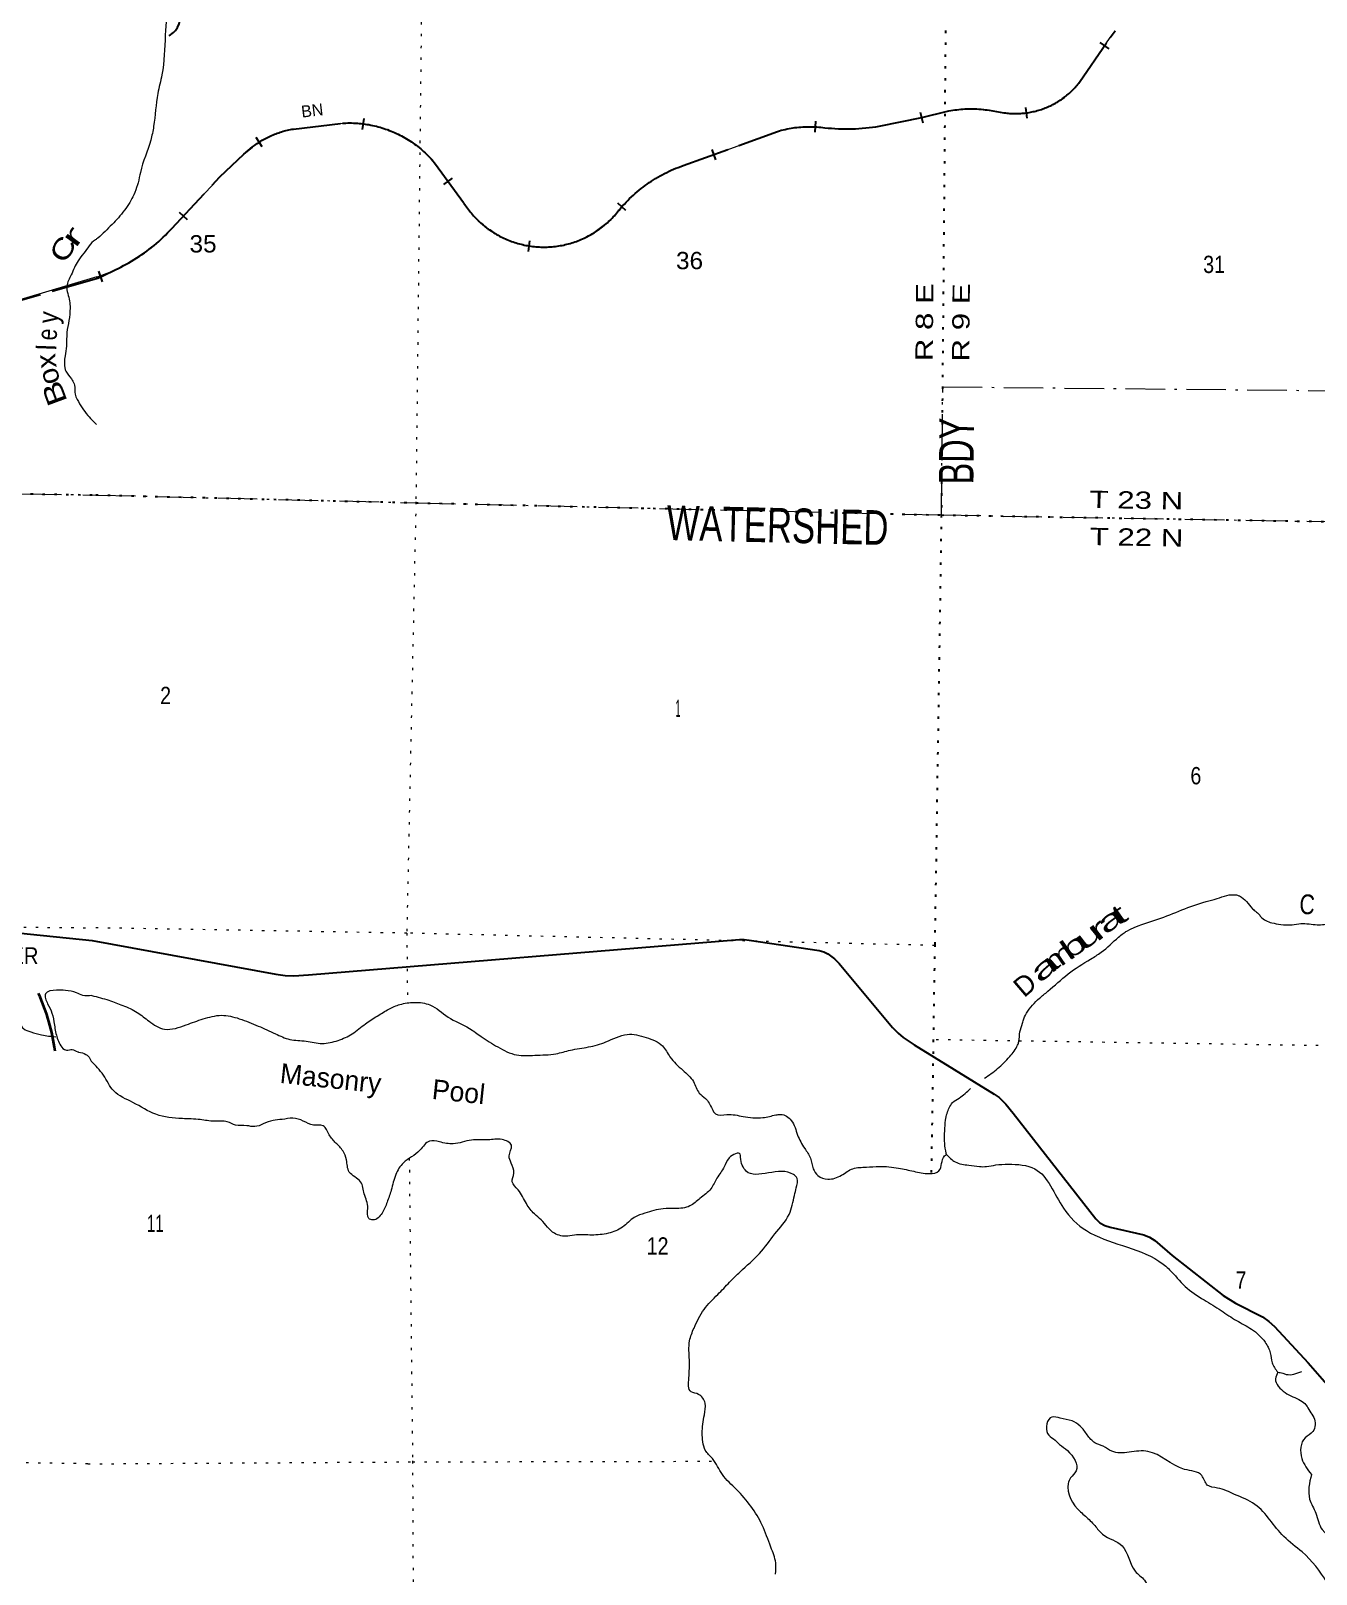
# Model space of a CAD drawing. Header units: feet. Extents: x -252966 to 4, y -183309 to 1368.
# Drawn here: x -187349 to -174352, y -36854 to -21243 of the extents above; entities that cross this region are included whole.
import ezdxf
from ezdxf.enums import TextEntityAlignment as Align

# ---------------------------------------------------------------- set-up
doc = ezdxf.new("R2010")
doc.units = ezdxf.units.FT
doc.header["$LTSCALE"] = 80
for name, pattern in [('DOT_DASHED', [7.7, 5, -1.2, 0.3, -1.2]), ('DOTTED', [1.5, 0.3, -1.2]), ('LONG_DASHED', [7.5, 6, -1.5])]:
    doc.linetypes.add(name, pattern=pattern)
for name, color, linetype, lineweight in [('29', 7, 'Continuous', 25), ('34', 7, 'Continuous', 13), ('39', 7, 'Continuous', 13), ('41', 7, 'Continuous', 13), ('42', 7, 'Continuous', 13), ('44', 7, 'DOT_DASHED', 13), ('6', 7, 'DOTTED', 25), ('63', 7, 'Continuous', 25), ('7', 7, 'DOTTED', 13)]:
    doc.layers.add(name, color=color, linetype=linetype, lineweight=lineweight)

msp = doc.modelspace()

# ---------------------------------------------------------------- linework, layer by layer
at = {"layer": '29'}
for points in [[(-185950.68, -21294.58), (-185907.3, -21259.7), (-185888.37, -21239.71), (-185866.3, -21208.15), (-185850.52, -21172.39), (-185842.12, -21141.88), (-185827.39, -21069.31), (-185802.16, -20917.84), (-185790.07, -20867.35), (-185774.82, -20816.86), (-185752.22, -20763.21), (-185730.67, -20720.08), (-185712.27, -20688.53), (-185699.13, -20669.59), (-185631.73, -20591.04)], [(-187978.71, -30315.96), (-186729.19, -30445.89)], [(-186729.19, -30445.89), (-184872.54, -30786.73), (-184776.22, -30800.23), (-184689.62, -30801.45), (-184540.88, -30792.02), (-180184.27, -30433.62), (-180134.88, -30433.31), (-180083.89, -30439.62), (-179378.9, -30544.71), (-179329.06, -30559.53), (-179289.11, -30578.46), (-179223.4, -30628.94), (-179177.01, -30676.12), (-178636.78, -31323.15), (-178579.92, -31382.88), (-178527.44, -31426.23), (-178418.07, -31498.96), (-177608.07, -31998.83), (-177556.63, -32033.96), (-177522.99, -32065.52), (-177489.81, -32101.5), (-177414.72, -32191.71), (-176580.98, -33261.68), (-176537.69, -33300.39), (-176488.46, -33328.99), (-176433.52, -33345.52), (-176093.18, -33421.55), (-176036.25, -33445.34), (-175983.84, -33480.45), (-175808.65, -33630.42), (-175291.4, -34035.33), (-175166.98, -34111.54), (-174895.74, -34252.49), (-174829.21, -34298.8), (-174773.79, -34349.26), (-174432.73, -34716.86)], [(-174432.73, -34716.86), (-174054.46, -35146.85), (-173907.33, -35337.34), (-173892.8, -35367.42), (-173884.39, -35405.29), (-173847.5, -35621.82), (-173815.01, -35762.91), (-173789.78, -35819.71), (-173751.19, -35874.35), (-173490.09, -36138.26), (-173284.11, -36337.21), (-173262.87, -36367.65), (-173244.16, -36402.42), (-173177.93, -36726.38), (-173177.93, -36751.63), (-173188.1, -36783.17), (-173203.16, -36804.22), (-173248.97, -36845.12), (-173471.86, -37038.74)]]:
    msp.add_lwpolyline(points, dxfattribs=at)
at = {"layer": '34'}
for p, q in [((-177659.74, -22047.55), (-177510.04, -22072.32)), ((-184694.75, -22237.86), (-184199.09, -22178.3)), ((-180753.58, -22607.2), (-179798.71, -22260.82)), ((-183258.18, -22591.01), (-182970.66, -22985.98)), ((-186681.89, -23731.93), (-188058.17, -24141.93))]:
    msp.add_line(p, q, dxfattribs=at)
for points in [[(-176743.59, -21762.12), (-176434.48, -21311.17), (-176381.91, -21243.4)], [(-178769.11, -22208.62), (-178339.85, -22122.38), (-178079.57, -22057.23)], [(-185924.21, -23243.66), (-185436.21, -22719.56), (-185195.43, -22491.94), (-185106.8, -22418.71)]]:
    msp.add_lwpolyline(points, dxfattribs=at)
for centre, radius, start, end in [((-177389.57, -21267.98), 813.3, 261.48207, 322.58655), ((-177843.06, -23205.95), 1172.82, 81.00749, 101.63417), ((-184560.32, -23103.99), 876.5, 98.82261, 128.57103), ((-184126.98, -23292.81), 1116.85, 38.93086, 93.70188), ((-179472.91, -23364.38), 1150.65, 83.37794, 106.44773), ((-179098.67, -20250.2), 1985.95, 263.01399, 279.5522), ((-180270.82, -23991.19), 1465.78, 109.22974, 140.70104), ((-182160.82, -22472.92), 958.68, 212.35518, 322.02497), ((-187231.63, -22049.64), 1770.6, 287.96781, 317.59571)]:
    msp.add_arc(centre, radius, start, end, dxfattribs=at)
at = {"layer": '39'}
for points in [[(-178788.02, -15404.13), (-178816.01, -15465.46), (-178825.92, -15578.11), (-178817.84, -15612.29), (-178801.71, -15658.53), (-178725.23, -15781.11), (-178682.91, -15887.66), (-178676.82, -15941.95), (-178708.7, -16155.2), (-178712.7, -16175.32), (-178742.79, -16209.56), (-178869.26, -16278.12), (-178943.48, -16360.69), (-179007.68, -16429.16), (-179023.71, -16463.38), (-179077.89, -16513.74), (-179138.11, -16546), (-179152.16, -16552.06), (-179258.52, -16646.74), (-179284.54, -16721.19), (-179348.7, -16817.83), (-179396.86, -16860.13), (-179743.94, -17228.69), (-179784.05, -17283.06), (-179914.46, -17415.99), (-179960.61, -17452.25), (-180024.86, -17480.5), (-180117.21, -17528.9), (-180185.94, -17557.26), (-180326.02, -17609.65), (-180342.08, -17617.72), (-180478.55, -17724.51), (-180599.04, -17754.84), (-180689.43, -17767.04), (-180769.76, -17781.23), (-180872.16, -17817.58), (-180972.52, -17890.12), (-181092.96, -17958.68), (-181323.76, -18131.98), (-181406.06, -18180.36), (-181448.44, -18195.39), (-181498.94, -18204.58), (-181608.91, -18214.84), (-181703.35, -18194.85), (-181896.24, -18154.9), (-181990.58, -18213.36), (-182010.65, -18229.47), (-182078.86, -18301.98), (-182163.1, -18412.72), (-182203.23, -18450.99), (-182275.49, -18495.34), (-182371.87, -18531.68), (-182460.22, -18559.96), (-182644.91, -18660.79), (-182799.52, -18713.3), (-182840.55, -18747.88), (-183140.77, -18918.93), (-183307.41, -18989.56), (-183379.69, -19019.83), (-183397.73, -19054.05), (-183445.92, -19070.2), (-183465.98, -19092.36), (-183572.4, -19134.74), (-183789.31, -19169.24), (-183835.5, -19175.34), (-184034.31, -19223.88), (-184154.83, -19230.09), (-184255.22, -19270.45), (-184379.72, -19308.84), (-184530.29, -19383.47), (-184753.17, -19464.23), (-184847.51, -19522.69), (-185046.16, -19703.99), (-185166.58, -19798.69), (-185323.09, -19939.71), (-185461.5, -20102.82), (-185525.67, -20193.42), (-185541.71, -20219.59), (-185710.15, -20467.22), (-185818.4, -20646.38), (-185874.55, -20726.91), (-185928.66, -20833.59), (-185950.64, -20926.14), (-185990.38, -21286.23), (-186024.04, -21686.54), (-186065.99, -21877.67), (-186107.77, -22209.61), (-186137.73, -22350.44), (-186241.8, -22674.41), (-186265.77, -22781.05), (-186271.77, -22801.17), (-186309.82, -22901.79), (-186349.9, -22978.28), (-186464.22, -23133.31), (-186528.41, -23201.79), (-186670.57, -23340.59)], [(-186670.57, -23340.59), (-186697.09, -23356.58), (-186815.13, -23492.63), (-186872.21, -23568.73), (-186941.98, -23711.27), (-186985.33, -23825.82), (-186958.53, -23975.29), (-186953.16, -24047.93), (-186964.39, -24172.86), (-186985.67, -24295.67), (-186988.95, -24432.77), (-187003.96, -24531.44), (-187005.13, -24656.46), (-186995.32, -24684.78), (-186939.68, -24763.94), (-186931.74, -24776.11), (-186908.06, -24826.74), (-186902.88, -24919.55), (-186881.22, -24972.18), (-186773.99, -25132.47), (-186714.2, -25197.55), (-186686.86, -25224.49)], [(-194271.48, -28851.66), (-194206.06, -28913.95), (-194158.09, -28950.69), (-194109.99, -28975.33), (-194061.74, -28981.82), (-193942.88, -28974.85), (-193900.85, -29001.45), (-193870.95, -29033.98), (-193715.35, -29188.67), (-193669.37, -29223.37), (-193615.22, -29246.05), (-193569.22, -29278.74), (-193465.66, -29400.68), (-193431.68, -29427.21), (-193333.37, -29464.41), (-193319.3, -29466.55), (-193146.17, -29468.14), (-193090.16, -29506.97), (-193058.77, -29595.98), (-193006.83, -29856.6), (-193005.87, -29969.53), (-192992.06, -29999.91), (-192926.09, -30050.93), (-192793.26, -30056.18), (-192658.25, -30043.3), (-192575.5, -30021.88), (-192484.18, -29944.07), (-192439.24, -29873.9), (-192349.25, -29723.48), (-192153.78, -29487.32), (-192098.54, -29393.05), (-192084.17, -29362.93), (-192043.12, -29278.61), (-191882.53, -29112.71), (-191842, -29084.85), (-191783.38, -29059.17), (-191638.32, -29048.4), (-191531.28, -29013.09), (-191436.4, -28985.72), (-191351.29, -28926.01), (-191302.84, -28912.33), (-191236.29, -28883.8), (-191161.36, -28853.13), (-191118.95, -28839.41), (-191097.29, -28828.2), (-191074.48, -28819.65), (-191064.35, -28813.69), (-191041.69, -28802.72), (-190987.37, -28761.97), (-190898.53, -28734.55), (-190830, -28727.11), (-190755.52, -28727.8), (-190661.22, -28762.94), (-190659.54, -28799.25), (-190642.32, -28896.21), (-190640.06, -29085.79), (-190628.58, -29150.42), (-190569.23, -29263.89), (-190477.62, -29371.61), (-190445.64, -29396.1), (-190427.61, -29406.35), (-190248.1, -29587.47), (-190122.64, -29735.83), (-189975.37, -29920.68), (-189829.44, -30032.93), (-189767.29, -30061.73), (-189577.02, -30168.34), (-189485.15, -30247.83), (-189427.61, -30339.1), (-189357.75, -30404.27), (-189316.09, -30471.2), (-189248.18, -30530.3), (-189190.14, -30567.13), (-189011.87, -30665.56), (-188816.01, -30820.62), (-188787.97, -30837.01), (-188694.1, -30918.53), (-188632.07, -30959.43), (-188526.25, -31055.18), (-188508.32, -31075.51), (-188493.93, -31043.37), (-188362.16, -30945.77), (-188317.78, -30936.09), (-188269.55, -30946.62), (-188147.43, -31020.33), (-188103.31, -31038.89), (-187947.05, -31123), (-187866.65, -31137.85), (-187828.5, -31148.29), (-187761.99, -31140.83), (-187664.78, -31079.21), (-187644.59, -31073.34), (-187590.12, -31061.74), (-187500.97, -31217.83), (-187455.42, -31298.91), (-187423.55, -31335.5), (-187349.36, -31368.45)], [(-177706.38, -31838.61), (-177572.82, -31739.62), (-177450.43, -31618.77), (-177370.22, -31502), (-177358.21, -31465.77), (-177348.28, -31369.22), (-177320.27, -31280.68), (-177314.27, -31258.54), (-177280.21, -31180.05), (-177149.83, -31029.02), (-177065.54, -30958.51), (-176860.86, -30783.23), (-176632.04, -30632.06), (-176525.66, -30563.53), (-176349.07, -30410.42), (-176301.84, -30372.59), (-176266.15, -30349.39), (-175953.56, -30228.85), (-175465.63, -30051.17), (-175353.18, -30020.85), (-175156.36, -29984.37), (-175126.22, -29994.38), (-174995.49, -30122.93), (-174977.39, -30141.01), (-174933.15, -30175.14), (-174911.02, -30205.28), (-174800.46, -30265.46), (-174710.04, -30281.43), (-174595.54, -30285.29), (-174505.16, -30273.1), (-174342.43, -30284.94), (-174270.11, -30282.83), (-174035.14, -30236.24), (-173824.29, -30177.62), (-173689.74, -30143.24), (-173617.46, -30110.96), (-173515.1, -30038.41), (-173440.88, -29955.84), (-173426.84, -29935.71), (-173368.7, -29841.09), (-173298.56, -29702.21), (-173254.45, -29635.77), (-173202.31, -29565.3), (-173102.07, -29402.24), (-173037.86, -29335.78), (-172965.63, -29269.31), (-172825.13, -29174.58), (-172760.89, -29142.31), (-172702.67, -29114.07)], [(-186733.94, -31000.32), (-186824.49, -31000.2), (-186888.67, -30973.39), (-186999.18, -30950.2), (-187091.77, -30947.33), (-187200.82, -30982.63), (-187179.63, -31085.67), (-187136.2, -31178.83), (-187111.15, -31300.05), (-187082.19, -31433.41), (-187056.58, -31494.14), (-187010.77, -31546.99), (-186988.68, -31553.25), (-186932.26, -31547.71), (-186876.09, -31570.41), (-186866.05, -31572.52), (-186793.8, -31597.38), (-186751.9, -31638.1), (-186739.26, -31665.78)], [(-186733.94, -31000.32), (-186560.6, -31049.66), (-186420.74, -31100.86), (-186273.23, -31172.38), (-186154.25, -31261.49), (-185996.85, -31341.28), (-185778.6, -31297.22), (-185606.35, -31238.13), (-185422.47, -31201.46), (-185242.01, -31235.31), (-185050.28, -31309.73), (-184876.74, -31387.82), (-184730.96, -31445.19), (-184566.28, -31462.6), (-184403.72, -31486.01), (-184242.09, -31454.94), (-184099.89, -31389.2), (-183967.03, -31286.97), (-183846.72, -31208.69), (-183728.59, -31138.43), (-183616.97, -31092.25), (-183471.63, -31070.94), (-183313.14, -31096.29), (-183130.43, -31218.94), (-182913.35, -31334.21), (-182796.23, -31415.21), (-182627.27, -31521.45), (-182437.68, -31601.88), (-182252.59, -31605.57), (-182038.93, -31589.66), (-181893.32, -31554.24), (-181709.52, -31521.6), (-181533.4, -31470.66), (-181320.55, -31394.22), (-181125.96, -31426.34), (-180962.6, -31510.28), (-180886.36, -31622.74), (-180756.19, -31756.44), (-180649.81, -31871.52), (-180589.74, -31987.69), (-180528.42, -32041.35), (-180460.1, -32147.6), (-180424.89, -32198.73), (-180310.3, -32205.05), (-180147.66, -32224.43), (-179946.64, -32236.51), (-179815.26, -32208.87), (-179766.86, -32203.79), (-179659.39, -32264.43), (-179595.94, -32412.94), (-179524.16, -32547.49), (-179465.73, -32645.47), (-179437.69, -32752.94), (-179390.77, -32822.45), (-179290.87, -32858.73), (-179151.21, -32819.16), (-179037.17, -32752.86), (-178900.01, -32737.44), (-178769.04, -32729.97), (-178574.17, -32747.98), (-178421.84, -32779.25), (-178263.3, -32802.59), (-178166.13, -32774.27), (-178108.79, -32624.13), (-178090.77, -32609.84)], [(-187349.36, -31368.45), (-187240.93, -31399.69), (-187097.97, -31417.93)], [(-184999.59, -32299.09), (-185084.69, -32327.65), (-185167.02, -32317.94), (-185279.6, -32311.66), (-185363.45, -32277.71), (-185494.18, -32273.09), (-185636.74, -32256.12), (-185817.68, -32246.46), (-186084.49, -32202.82), (-186317.58, -32083.2), (-186510.47, -31966.39), (-186615.97, -31806.96), (-186739.26, -31665.78)], [(-178089.99, -32609.67), (-178098.11, -32571.04), (-178108.4, -32371.93), (-178098.49, -32261.29), (-178084.51, -32192.88), (-178062.48, -32138.55), (-178028.39, -32084.19), (-177960.15, -32037.84), (-177847.77, -31943.15), (-177847.35, -31942.81)], [(-179819.45, -36854.02), (-179817.2, -36741.11), (-179866.33, -36580.78), (-179954.44, -36357.15), (-180212.96, -35999.01), (-180356.8, -35844.87), (-180456.27, -35685.55), (-180529.06, -35601.4), (-180553.52, -35516.2), (-180554, -35338.69), (-180537.98, -35242.19), (-180531.63, -35125.33), (-180596.24, -35035.29), (-180672.21, -35009.57), (-180695.59, -34869.93), (-180689.91, -34686.5), (-180688.1, -34494.91), (-180643.23, -34364.7), (-180540.87, -34177.14), (-180402.98, -34024.58), (-180283.8, -33901.9), (-180177.01, -33795.11), (-179980.09, -33609.44), (-179825.21, -33412.84), (-179682.41, -33216.01), (-179627.14, -33022.71), (-179608.53, -32945.9), (-179600.65, -32850.54), (-179638.77, -32810.91), (-180115.59, -32778.33), (-180172.01, -32637.44), (-180176.06, -32606.1), (-180286.84, -32643.21), (-180338.99, -32734.96), (-180411.7, -32848.48), (-180472.21, -32956.19), (-180582.83, -33052.82), (-180684.99, -33129.44), (-180836.48, -33156.68), (-180955.26, -33158.34), (-181141.31, -33203.04), (-181246.81, -33245.31), (-181365.51, -33343.79), (-181509.64, -33405.46), (-181677.06, -33424.31), (-181830, -33423.28), (-181920.82, -33435.59), (-182055.09, -33406.69), (-182189.23, -33270.89), (-182256.47, -33211.05), (-182338.91, -33106.54), (-182422.64, -32965.69), (-182481.43, -32885.85), (-182465.58, -32797.42), (-182491.73, -32696.05), (-182512.41, -32623.02), (-182490.16, -32516.56), (-182583.59, -32458.22), (-182726.55, -32461.42), (-182893.65, -32464.14), (-183077.53, -32500.81), (-183218.04, -32481.87), (-183318.51, -32473.82), (-183414.96, -32566.69), (-183582.54, -32694.46), (-183659.36, -32811.93), (-183704.78, -32970.37), (-183747.48, -33092.56), (-183797.97, -33202.49), (-183889.92, -33271.25), (-183931.88, -33256.29), (-183941.9, -33153.22), (-183977.23, -33007.29), (-184015.05, -32885.52), (-184129.8, -32786.41), (-184157.52, -32662.82), (-184192.01, -32575.4), (-184264.83, -32493.26), (-184331.58, -32409.23), (-184394.19, -32319.23), (-184492.65, -32311.22), (-184594.49, -32270.86), (-184698.58, -32242.57), (-184809.51, -32254.47), (-184900.29, -32264.76), (-184999.59, -32299.09)], [(-178090.11, -32609.2), (-178002.12, -32683.71), (-177865.12, -32717.75), (-177757.22, -32731.14), (-177686.12, -32731.14), (-177591.32, -32715.33), (-177464.92, -32707.42), (-177196.31, -32754.85), (-176907.74, -33152.35), (-176674.77, -33378.87), (-175942.3, -33687.97), (-175833.34, -33774.86), (-175677.71, -33943.36), (-175485.22, -34080.33), (-175312.28, -34188.66), (-175157.29, -34288.57), (-175004.07, -34376.34), (-174867.83, -34508.15), (-174815.65, -34616.1), (-174797.5, -34715.29), (-174739.04, -34811.26)], [(-174739.07, -34811.22), (-174762.5, -34877.35), (-174666.66, -35016.42), (-174509.29, -35098.23), (-174454.98, -35142.15), (-174415.48, -35205.39), (-174375.98, -35268.63), (-174383.88, -35410.92), (-174462.88, -35474.16), (-174496.46, -35683.65), (-174399.71, -35846.11)], [(-174739.64, -34810.28), (-174688.64, -34822.58), (-174654.28, -34833.05), (-174495.92, -34803.51)], [(-174399.68, -35845.69), (-174417.46, -36094.71), (-174354.26, -36237), (-174291.06, -36403), (-173777.55, -36750.82), (-173848.65, -36893.11), (-173840.75, -36972.16), (-173888.15, -37240.93), (-173959.25, -37335.79), (-173990.85, -37304.17), (-174493.51, -36629.5), (-174678.16, -36474.14), (-174970.46, -36150.04), (-175175.87, -36047.28), (-175349.67, -35984.04), (-175452.37, -35952.42), (-175507.67, -35857.56), (-175681.47, -35794.32), (-176052.78, -35612.5), (-176242.38, -35620.41), (-176419.45, -35610.77), (-176504.99, -35560.66), (-176589.98, -35525.55), (-176665.74, -35446.51), (-176738.4, -35356.31), (-176819.88, -35304.26), (-176940.11, -35277.66), (-177024.49, -35264.69), (-177067.98, -35432.44), (-177008.69, -35486.02), (-176945.49, -35541.36), (-176866.49, -35604.6), (-176779.58, -35810.13), (-176834.88, -35881.27), (-176858.58, -35936.61), (-176735.59, -36223.69), (-176684.78, -36268.62), (-176589.98, -36363.48), (-176510.98, -36450.43), (-176313.48, -36569), (-176182.02, -36823.71), (-176087.27, -36916.37), (-176017.58, -37054.92), (-175909.38, -37180.11), (-175758.1, -37263.81), (-175180.78, -37581.92), (-175097.33, -37636.03), (-175039.64, -37770.3), (-174936.83, -37963.97), (-174790.94, -38116.14), (-174547.06, -38300.52), (-174183.85, -38555.86), (-173837.05, -38726.16), (-173514.28, -38889.93), (-173208.75, -39207.29), (-173161.34, -39460.25), (-173058.64, -39602.54), (-172837.44, -39618.35), (-172651.79, -39782.38), (-172446.39, -39869.33), (-172181.73, -39981.98), (-172055.33, -40084.74), (-171703.78, -40406.87), (-171514.45, -40539.41), (-171309.65, -40664.52), (-170943.78, -40786.79), (-170558.27, -40960.22), (-170171.16, -41039.27), (-169799.86, -41134.13), (-169523.36, -41157.84), (-168781.75, -41267.62), (-168336.37, -41317.92), (-168287, -41311.99), (-168275.15, -41242.82), (-168243.55, -41181.56)]]:
    msp.add_spline(points, degree=3, dxfattribs=at)
at = {"layer": '42', "lineweight": 35}
msp.add_arc((-189185.2, -31844.15), 2100.07, 7.70161, 24.28171, dxfattribs=at)
at = {"layer": '44'}
for points in [[(-178141.36, -26134.92), (-178127.61, -24844.24), (-172921.52, -24895.57), (-172937.09, -26229.64)], [(-210978.16, -44868.61), (-210869.92, -40582.88), (-210824.23, -35259.41), (-210784.87, -29912.96), (-210746.11, -25525.28), (-209739.67, -25548.62), (-204413.61, -25676.09), (-199077.39, -25793.57), (-193965.93, -25848.51), (-188671.58, -25905.09), (-186691.98, -25938.42)], [(-186691.98, -25938.42), (-183455.43, -26016.97), (-178142, -26140.32), (-172937.09, -26229.64), (-167647.83, -26304.76), (-162569.49, -26374.13), (-157047.24, -26418.75), (-155579.03, -26440.68)]]:
    msp.add_lwpolyline(points, dxfattribs=at)
at = {"layer": '6'}
for p, q in [((-188671.58, -25905.09), (-186691.98, -25937.63)), ((-178223.92, -31448.41), (-178243.9, -32797.83))]:
    msp.add_line(p, q, dxfattribs=at)
for points in [[(-178098.05, -21001.25), (-178142, -26140.32), (-178209.02, -30486), (-178223.92, -31448.41)], [(-186691.98, -25937.63), (-183455.43, -26016.97), (-178142, -26140.32), (-172937.09, -26229.64), (-167647.83, -26304.76)]]:
    msp.add_lwpolyline(points, dxfattribs=at)
at = {"layer": '63'}
for p, q in [((-176443.73, -21423.91), (-176534.97, -21361.37)), ((-183994.23, -22240.43), (-183979.87, -22130.76)), ((-179417.36, -22268.69), (-179411.51, -22158.23)), ((-178326.1, -22176.78), (-178352.96, -22069.48)), ((-177273.24, -22126.93), (-177288.74, -22017.41)), ((-185011.63, -22415.8), (-185072.65, -22323.54)), ((-180422.09, -22546.64), (-180459.81, -22442.66)), ((-183173.64, -22798.05), (-183084.21, -22732.95)), ((-185766.41, -23156.53), (-185847.36, -23081.15)), ((-181331.46, -23058.82), (-181414.59, -22985.86)), ((-182318.6, -23475.35), (-182302.3, -23365.95)), ((-186625.7, -23780.43), (-186660.61, -23675.47))]:
    msp.add_line(p, q, dxfattribs=at)
at = {"layer": '63', "linetype": 'LONG_DASHED'}
for points in [[(-178906.7, -22225.83), (-178872.12, -22222.02), (-178837.8, -22217.86), (-178803.58, -22213.11), (-178769.3, -22207.54), (-178340.09, -22121.31), (-178079.81, -22056.16), (-178067.17, -22053.63), (-178047.1, -22049.91), (-178026.82, -22046.47), (-178006.62, -22043.49), (-177986.22, -22040.77), (-177965.9, -22038.52), (-177945.49, -22036.52), (-177925.14, -22034.87), (-177904.62, -22033.6), (-177884.17, -22032.8), (-177863.76, -22032.23), (-177843.17, -22032.03), (-177822.75, -22032.18), (-177802.27, -22032.69), (-177781.74, -22033.67), (-177761.37, -22034.88), (-177740.94, -22036.44), (-177720.46, -22038.49), (-177700.14, -22040.76), (-177679.87, -22043.38), (-177659.56, -22046.47), (-177509.87, -22071.24), (-177508.41, -22071.44), (-177494.35, -22073.39), (-177480.33, -22075.11), (-177466.23, -22076.6), (-177452.11, -22077.79), (-177437.91, -22078.74), (-177423.78, -22079.52), (-177409.59, -22079.95), (-177395.43, -22080.15), (-177381.22, -22080.16), (-177367.13, -22079.91), (-177352.88, -22079.35), (-177338.73, -22078.62), (-177324.62, -22077.55), (-177310.52, -22076.37), (-177296.36, -22074.83), (-177282.34, -22073.07), (-177268.35, -22071.1), (-177254.28, -22068.88), (-177240.37, -22066.33), (-177226.47, -22063.67), (-177212.61, -22060.66), (-177198.72, -22057.49), (-177185.05, -22054.04), (-177171.35, -22050.31), (-177157.73, -22046.4), (-177144.15, -22042.28), (-177130.72, -22037.82), (-177117.25, -22033.19), (-177103.94, -22028.35), (-177090.71, -22023.22), (-177077.64, -22017.89), (-177064.58, -22012.33), (-177051.62, -22006.6), (-177038.81, -22000.55), (-177026.08, -21994.33), (-177013.44, -21987.84), (-177000.89, -21981.19), (-176988.54, -21974.27), (-176976.27, -21967.19), (-176964.15, -21959.9), (-176952.13, -21952.33), (-176940.29, -21944.61), (-176928.49, -21936.67), (-176916.94, -21928.52), (-176905.42, -21920.15), (-176894.17, -21911.58), (-176882.99, -21902.85), (-176872, -21893.98), (-176861.11, -21884.82), (-176850.49, -21875.46), (-176839.98, -21866.01), (-176829.57, -21856.28), (-176819.41, -21846.47), (-176809.39, -21836.45), (-176799.57, -21826.16), (-176789.94, -21815.83), (-176780.45, -21805.3), (-176771.17, -21794.5), (-176762.06, -21783.67), (-176753.16, -21772.7), (-176744.47, -21761.48), (-176435.36, -21310.53), (-176382.77, -21242.73)], [(-186673.89, -23746.45), (-186439.45, -23631.98), (-186411.91, -23617.83), (-186384.76, -23603.32), (-186357.63, -23588.32), (-186331.03, -23572.83), (-186304.45, -23556.85), (-186278.39, -23540.38), (-186252.47, -23523.55), (-186226.95, -23506.36), (-186201.59, -23488.55), (-186176.74, -23470.27), (-186152.15, -23451.74), (-186127.72, -23432.59), (-186103.79, -23413.23), (-186080.15, -23393.37), (-186056.91, -23372.9), (-186034.04, -23352.32), (-186011.44, -23331.26), (-185989.26, -23309.59), (-185967.45, -23287.8), (-185946.03, -23265.67), (-185925.01, -23242.92), (-185436.99, -22718.79), (-185196.15, -22491.12), (-185107.48, -22417.86), (-185098.46, -22410.79), (-185086.32, -22401.43), (-185073.96, -22392.41), (-185061.48, -22383.55), (-185048.79, -22374.92), (-185035.98, -22366.45), (-185023.03, -22358.31), (-185009.98, -22350.33), (-184996.78, -22342.6), (-184983.38, -22335.1), (-184969.94, -22327.87), (-184956.3, -22320.77), (-184942.6, -22314.03), (-184928.71, -22307.44), (-184914.76, -22301.19), (-184900.69, -22295.09), (-184886.6, -22289.26), (-184872.27, -22283.67), (-184857.9, -22278.42), (-184843.5, -22273.34), (-184828.89, -22268.5), (-184814.32, -22263.92), (-184799.63, -22259.61), (-184784.8, -22255.61), (-184770.03, -22251.81), (-184755.12, -22248.25), (-184740.08, -22245.03), (-184725.1, -22241.99), (-184710.07, -22239.22), (-184694.9, -22236.78), (-184199.18, -22177.21), (-184184.11, -22176.34), (-184164.63, -22175.56), (-184145.1, -22175.01), (-184125.68, -22174.84), (-184106.07, -22175.1), (-184086.56, -22175.59), (-184067.12, -22176.54), (-184047.68, -22177.65), (-184028.13, -22179.25), (-184008.78, -22181.15), (-183989.46, -22183.36), (-183970.01, -22185.91), (-183950.77, -22188.91), (-183931.55, -22192.06), (-183912.38, -22195.7), (-183893.17, -22199.57), (-183874.21, -22203.8), (-183855.23, -22208.45), (-183836.35, -22213.31), (-183817.51, -22218.5), (-183798.87, -22224.14), (-183780.18, -22230.02), (-183761.68, -22236.21), (-183743.3, -22242.77), (-183725.1, -22249.63), (-183706.94, -22256.8), (-183688.89, -22264.21), (-183671.05, -22272.07), (-183653.3, -22280.16), (-183635.68, -22288.63), (-183618.16, -22297.33), (-183600.93, -22306.39), (-183583.79, -22315.69), (-183566.84, -22325.28), (-183550.02, -22335.26), (-183533.45, -22345.45)], [(-181801.73, -23360.62), (-181786.28, -23354.2), (-181770.92, -23347.61), (-181755.75, -23340.62), (-181740.68, -23333.45), (-181725.7, -23325.93), (-181710.82, -23318.23), (-181696.19, -23310.22), (-181681.64, -23302.01), (-181667.27, -23293.56), (-181653, -23284.77), (-181638.96, -23275.81), (-181624.95, -23266.58), (-181611.25, -23257.11), (-181597.57, -23247.38), (-181584.2, -23237.41), (-181570.92, -23227.25), (-181557.87, -23216.9), (-181544.92, -23206.23), (-181532.29, -23195.33), (-181519.79, -23184.31), (-181507.4, -23172.96), (-181495.31, -23161.5), (-181483.38, -23149.81), (-181471.7, -23137.79), (-181460.22, -23125.73), (-181448.91, -23113.42), (-181437.85, -23100.8), (-181426.99, -23088.14), (-181416.36, -23075.3), (-181405.96, -23062.13), (-181398.24, -23052.76), (-181381.72, -23033.33), (-181364.82, -23014.07), (-181347.68, -22995.04), (-181330.08, -22976.47), (-181312.25, -22958.13), (-181293.98, -22940.12), (-181275.49, -22922.32), (-181256.66, -22905.03), (-181237.6, -22887.98), (-181218.26, -22871.28), (-181198.49, -22854.91), (-181178.58, -22838.96), (-181158.29, -22823.18), (-181137.8, -22807.96), (-181116.96, -22792.92), (-181095.91, -22778.42), (-181074.63, -22764.18), (-181053.2, -22750.33), (-181031.35, -22736.8), (-181009.31, -22723.83), (-180987.17, -22711.14), (-180964.62, -22698.77), (-180942.05, -22686.86), (-180919.2, -22675.31), (-180896.01, -22664.27), (-180872.88, -22653.56), (-180849.45, -22643.21), (-180825.7, -22633.38), (-180801.99, -22623.86), (-180778.13, -22614.76), (-180753.95, -22606.17), (-179799.05, -22259.78), (-179779.65, -22254.17), (-179760.27, -22249.05), (-179740.79, -22244.27), (-179721.13, -22239.66), (-179701.45, -22235.53), (-179681.8, -22231.76), (-179661.95, -22228.19), (-179642.08, -22225.09), (-179622.24, -22222.35), (-179602.19, -22219.91), (-179582.25, -22217.87), (-179562.26, -22216.05), (-179542.13, -22214.68), (-179522.12, -22213.7), (-179502.02, -22213.05), (-179481.96, -22212.64), (-179461.77, -22212.69), (-179441.74, -22213.02), (-179421.57, -22213.79), (-179401.57, -22214.85), (-179381.47, -22216.24), (-179361.49, -22218.03), (-179341.53, -22220.17), (-179340.09, -22220.32), (-179321.47, -22222.57), (-179287.08, -22226.04), (-179252.55, -22229.09), (-179218.12, -22231.55), (-179183.4, -22233.35), (-179148.81, -22234.38), (-179114.29, -22235), (-179079.46, -22234.98), (-179044.94, -22234.41), (-179010.33, -22233.21), (-178975.64, -22231.2), (-178941.22, -22228.83), (-178906.7, -22225.83)], [(-183533.45, -22345.45), (-183516.92, -22355.95), (-183500.73, -22366.73), (-183484.58, -22377.84), (-183468.78, -22389.22), (-183453.08, -22400.82), (-183437.65, -22412.64), (-183422.33, -22424.84), (-183407.36, -22437.32), (-183392.56, -22449.94), (-183377.89, -22462.95), (-183363.54, -22476.08), (-183349.39, -22489.52), (-183335.52, -22503.31), (-183321.88, -22517.16), (-183308.44, -22531.31), (-183295.28, -22545.82), (-183282.36, -22560.39), (-183269.7, -22575.18), (-183257.3, -22590.34), (-182969.75, -22985.36), (-182963.69, -22994.79), (-182954.46, -23008.79), (-182944.99, -23022.5), (-182935.27, -23036.17), (-182925.29, -23049.54), (-182915.13, -23062.82), (-182904.78, -23075.87), (-182894.11, -23088.82), (-182883.22, -23101.46), (-182872.19, -23113.95), (-182860.84, -23126.34), (-182849.38, -23138.43), (-182837.69, -23150.36), (-182825.67, -23162.04), (-182813.61, -23173.52), (-182801.3, -23184.84), (-182788.68, -23195.89), (-182776.02, -23206.75), (-182763.18, -23217.39), (-182750.03, -23227.77), (-182736.76, -23238.01), (-182723.33, -23247.88), (-182709.72, -23257.53), (-182695.93, -23267.09), (-182681.97, -23276.28), (-182667.91, -23285.19), (-182653.66, -23294.01), (-182639.24, -23302.47), (-182624.72, -23310.64), (-182609.96, -23318.64), (-182595.16, -23326.31), (-182580.25, -23333.82), (-182565.11, -23341.02), (-182549.94, -23347.89), (-182534.59, -23354.52), (-182519.19, -23360.95), (-182503.56, -23367.07), (-182487.97, -23372.93), (-182472.14, -23378.48), (-182456.34, -23383.77), (-182440.37, -23388.82), (-182424.37, -23393.54), (-182408.27, -23397.97), (-182392.13, -23402.19), (-182375.83, -23406.04), (-182359.48, -23409.7), (-182343.1, -23413), (-182326.69, -23416.09), (-182310.2, -23418.77), (-182293.65, -23421.24), (-182277.14, -23423.42), (-182260.54, -23425.34), (-182243.9, -23426.9), (-182227.17, -23428.19), (-182210.52, -23429.28), (-182193.8, -23429.94), (-182177.1, -23430.34), (-182160.35, -23430.52), (-182143.74, -23430.39), (-182126.94, -23429.89), (-182110.24, -23429.2), (-182093.59, -23428.1), (-182076.96, -23426.87), (-182060.25, -23425.22), (-182043.7, -23423.31), (-182027.19, -23421.15), (-182010.57, -23418.69), (-181994.14, -23415.84), (-181977.71, -23412.87), (-181961.35, -23409.48), (-181944.94, -23405.89), (-181928.78, -23401.99), (-181912.59, -23397.74), (-181896.49, -23393.31), (-181880.42, -23388.59), (-181864.54, -23383.5), (-181848.61, -23378.19), (-181832.86, -23372.63), (-181817.21, -23366.75), (-181801.73, -23360.62)], [(-186673.9, -23747.11), (-188057.84, -24142.99)]]:
    msp.add_lwpolyline(points, dxfattribs=at)
at = {"layer": '7'}
for p, q in [((-183548.33, -30370.25), (-183540.57, -31076.05)), ((-173010.76, -31528.23), (-178223.92, -31448.41)), ((-183523.29, -32645.95), (-183489.59, -35709.36))]:
    msp.add_line(p, q, dxfattribs=at)
for points in [[(-183397.29, -20793.98), (-183455.44, -26007.97), (-183548.33, -30370.25)], [(-194053.6, -30308.9), (-188740.36, -30299.13), (-186728.11, -30315.73)], [(-178209.01, -30495), (-183548.33, -30370.25), (-186728.11, -30315.73)], [(-186772.87, -35738.42), (-188784.58, -35707.14), (-194022.6, -35638.95), (-199159.18, -35487.01), (-204570.46, -35431.35)], [(-186772.87, -35738.42), (-183489.58, -35718.36), (-180439.05, -35712.18)], [(-183489.59, -35709.36), (-183464.91, -41132.9), (-183470.72, -45108.24)]]:
    msp.add_lwpolyline(points, dxfattribs=at)

# ---------------------------------------------------------------- texts
at = {"layer": '41'}
for s, rotation, width, p in [('r', 53.393, 1.9, (-186899.23, -23449.36)), ('C', 60.486, 1.3, (-187000.6, -23608.65)), ('y', 84.851, 0.9, (-187079.71, -24211.29)), ('e', 86.878, 0.8, (-187089.23, -24378.2)), ('x', 95.738, 1.1, (-187088.94, -24647.8)), ('o', 107.099, 1.1, (-187048.33, -24789.26)), ('B', 110.292, 1.35, (-186977, -24989.62)), ('t', 35.077, 1.6, (-176335.27, -30293.85)), ('C', 356.87, 0.8, (-174525.32, -30174.13)), ('r', 38.931, 2, (-176570.41, -30468)), ('a', 35.188, 1.75, (-176485.27, -30391.36)), ('b', 34.586, 1.7, (-176854.44, -30651.96)), ('u', 37.53, 1.9, (-176709.04, -30560.27)), ('m', 34.615, 1.4, (-177028.19, -30778.99)), ('a', 40.267, 1.95, (-177147.32, -30884.26))]:
    msp.add_text(s, height=200, rotation=rotation, dxfattribs=dict(at, width=width)).set_placement(p)
for s, rotation, p in [('l', 87.878, (-187092.08, -24478.2)), ('D', 40.523, (-177305.16, -31029.19)), ('Masonry       Pool', 354, (-184837.32, -31884.26))]:
    msp.add_text(s, height=200, rotation=rotation, dxfattribs=at).set_placement(p)
at = {"layer": '42', "width": 0.9}
msp.add_text('LOWER', height=168.8, dxfattribs=at).set_placement((-188017.83, -30682.35))
at = {"layer": '44'}
for s, rotation, width, p in [('BDY', 89.51, 0.7, (-177814.57, -25495.25)), ('WATERSHED', 358.67, 0.75, (-179801.93, -26419.12))]:
    msp.add_text(s, height=350, rotation=rotation, dxfattribs=dict(at, width=width)).set_placement(p, align=Align.CENTER)
at = {"layer": '6', "width": 1.35}
for s, rotation, p in [('R 8 E', 89.51, (-178229.5, -24585.63)), ('R 9 E', 89.51, (-177859.83, -24588.58)), ('T 23 N', 359.017, (-176645.25, -26068.91)), ('T 22 N', 359.017, (-176643.32, -26444.15))]:
    msp.add_text(s, height=175, rotation=rotation, dxfattribs=at).set_placement(p)
at = {"layer": '63'}
msp.add_text('BN', height=120, rotation=6.852, dxfattribs=at).set_placement((-184607.92, -22121.29))
at = {"layer": '7'}
for s, width, p in [('35', 1.05, (-185744.83, -23485.2)), ('36', 1.05, (-180824.88, -23654.46)), ('31', 0.85, (-175494.18, -23693.04)), ('2', 0.85, (-186042.1, -28053.06)), ('1', 0.4, (-180830.81, -28183.51)), ('6', 0.85, (-175623.36, -28864.84)), ('11', 0.65, (-186175.02, -33393.52)), ('12', 0.85, (-181122.3, -33622.18)), ('7', 0.85, (-175167.17, -33967.05))]:
    msp.add_text(s, height=175, rotation=0.08, dxfattribs=dict(at, width=width)).set_placement(p)

doc.saveas('drawing.dxf')
